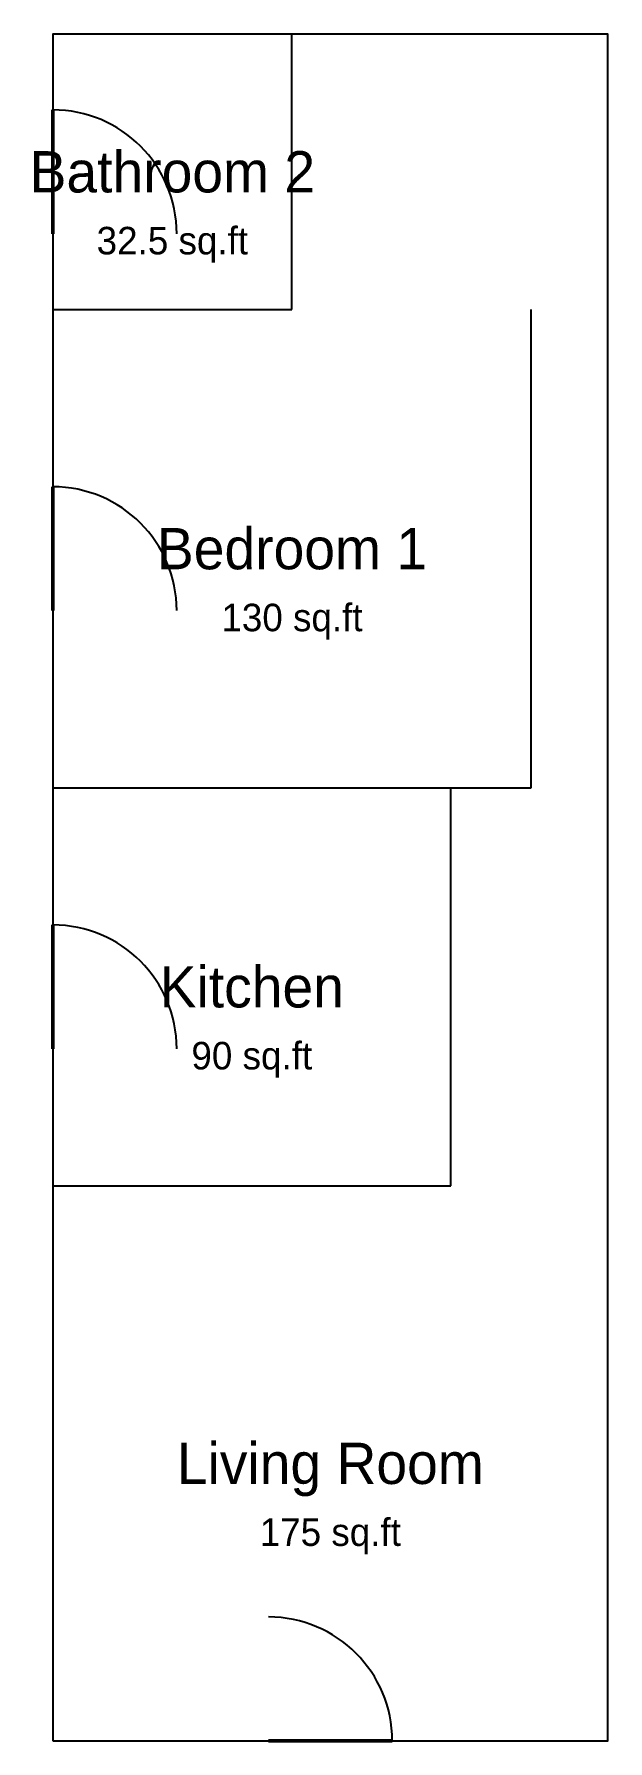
# Model space of a CAD drawing. Header units: metres. Extents: x -136 to 4032, y 0 to 12398.
import ezdxf
from ezdxf.enums import TextEntityAlignment as Align

# ---------------------------------------------------------------- set-up
doc = ezdxf.new("R2010")
doc.units = ezdxf.units.M
for name, color, linetype in [('DOORS', 3, 'Continuous'), ('TEXT', 2, 'Continuous'), ('WALLS', 7, 'Continuous')]:
    doc.layers.add(name, color=color, linetype=linetype)

msp = doc.modelspace()

# ---------------------------------------------------------------- linework, layer by layer
at = {"layer": 'DOORS', "color": 3, "lineweight": 50}
for p, q in [((0, 10948), (0, 11848)), ((0, 8210), (0, 9110)), ((0, 5027), (0, 5927)), ((1566, 0), (2466, 0))]:
    msp.add_line(p, q, dxfattribs=at)
at = {"layer": 'DOORS', "color": 3}
for centre in [(0, 10948), (0, 8210), (0, 5027), (1566, 0)]:
    msp.add_arc(centre, 900, 0, 90, dxfattribs=at)
at = {"layer": 'WALLS'}
for p, q in [((1737, 10398), (1737, 12398)), ((0, 10398), (1737, 10398)), ((3475, 6923), (3475, 10398)), ((0, 6923), (3475, 6923)), ((2891, 4032), (2891, 6923)), ((0, 4032), (2891, 4032)), ((4032, 0), (4032, 4032)), ((0, 0), (4032, 0))]:
    msp.add_line(p, q, dxfattribs=at)
msp.add_lwpolyline([(0, 0), (4032, 0), (4032, 12398), (0, 12398)], close=True, dxfattribs=at)

# ---------------------------------------------------------------- texts
at = {"layer": 'TEXT', "color": 2}
for s, p in [('Bathroom 2', (868.5, 11398)), ('Bedroom 1', (1737.5, 8660.5)), ('Kitchen', (1445.5, 5477.5)), ('Living Room', (2016, 2016))]:
    msp.add_text(s, height=300, dxfattribs=at).set_placement(p, align=Align.MIDDLE_CENTER)
at = {"layer": 'TEXT', "color": 8}
for s, p in [('32.5 sq.ft', (868.5, 10898)), ('130 sq.ft', (1737.5, 8160.5)), ('90 sq.ft', (1445.5, 4977.5)), ('175 sq.ft', (2016, 1516))]:
    msp.add_text(s, height=200, dxfattribs=at).set_placement(p, align=Align.MIDDLE_CENTER)

doc.saveas('drawing.dxf')
